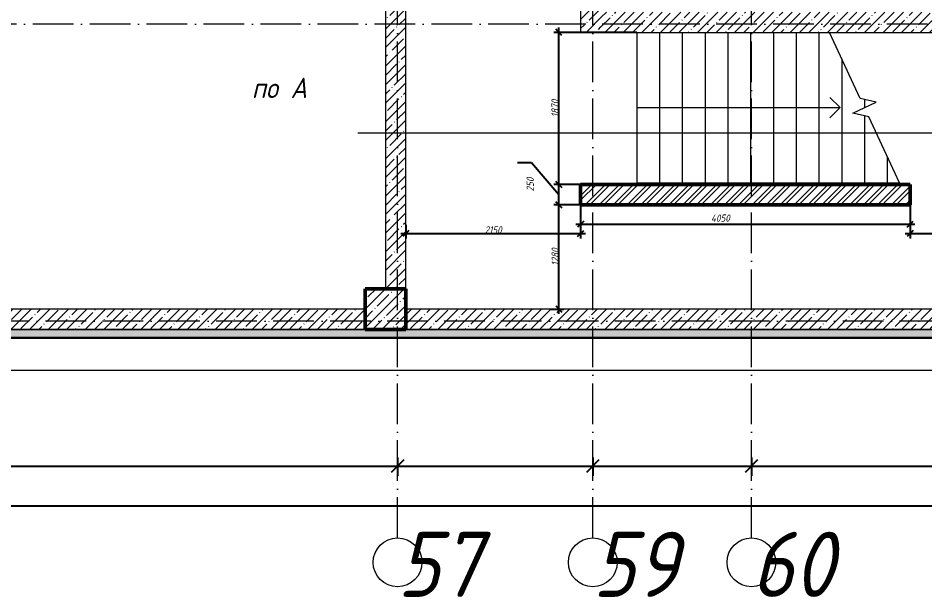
# Model space of a CAD drawing. Header units: millimetres. Extents: x -401725 to 250493, y 305116 to 802890.
# Drawn here: x -274116 to -262969, y 453809 to 460922 of the extents above; entities that cross this region are included whole.
import ezdxf

# ---------------------------------------------------------------- set-up
doc = ezdxf.new("R2010")
doc.units = ezdxf.units.MM
doc.linetypes.add('200_ШТРИХ_ш1п0_6_', pattern=[160, 100, -60])
doc.linetypes.add('50_200_ШТРИХ_1Т_ш5_п1_п1_', pattern=[700, 500, -100, 0, -100])
for name, color, linetype, lineweight in [('A-____-____-DIMS', 7, 'Continuous', 9), ('A-____-NOTE-TEXT', 7, 'Continuous', 9), ('A-FLOR-____-OTLN', 7, 'Continuous', 9), ('A-WALL-____-MCUT', 7, 'Continuous', 13), ('A-WALL-____-MCUT-1', 7, 'Continuous', 9), ('A-WALL-____-MCUT-2', 7, 'Continuous', 50), ('A-WALL-____-MCUT-3', 7, 'Continuous', 9), ('A-WALL-____-PATT-1', 7, 'Continuous', 9), ('A-WALL-FNSH-MCUT-1', 7, 'Continuous', 9), ('S-COLS-____-MCUT', 7, 'Continuous', 50), ('S-COLS-____-OTLN', 7, 'Continuous', 9), ('S-GRID-____-IDEN', 7, 'Continuous', 9), ('S-GRID-____-OTLN-1', 7, '50_200_ШТРИХ_1Т_ш5_п1_п1_', 9), ('S-STRS-____-MBND', 7, 'Continuous', 9), ('S-STRS-____-OTLN-1', 7, 'Continuous', 9)]:
    doc.layers.add(name, color=color, linetype=linetype, lineweight=lineweight)
for name, color, linetype, lineweight, true_color in [('A-DETL-GENF-OTLN-4', 9, '200_ШТРИХ_ш1п0_6_', 9, 0x808080), ('A-DETL-GENF-OTLN-5', 7, 'Continuous', 5, 0xc0c0c0), ('A-WALL-____-PATT-2', 7, 'Continuous', 9, 0x787878)]:
    doc.layers.add(name, color=color, linetype=linetype, lineweight=lineweight, true_color=true_color)
doc.styles.add('ISOCPEUR_I', font='isocpeui.ttf', dxfattribs={"width": 0.9, "height": 2.5})
doc.styles.add('ISOCPEUR_I_7', font='isocpeui.ttf', dxfattribs={"width": 0.9, "height": 90})
doc.dimstyles.new('ISO-1_8_0_9К_СРЕДНИЙ_Кладочные', dxfattribs={"dimscale": 304.8, "dimtxt": 89.638306, "dimasz": 0.246063, "dimexe": 0.19685, "dimexo": 0, "dimgap": 0, "dimtad": 1, "dimdec": 3, "dimrnd": 0.001, "dimdsep": 46, "dimtxsty": 'ISOCPEUR_I_7', "dimblk1": 'OBLIQUE', "dimblk2": 'OBLIQUE', "dimsah": 1, "dimcen": 0.09, "dimdle": 0.19685, "dimazin": 0, "dimtfac": 1, "dimtdec": 4, "dimtix": 1, "dimtmove": 2, "dimatfit": 3, "dimfxl": 1, "dimtvp": 1, "dimtolj": 1, "dimtzin": 0, "dimarcsym": 2})
doc.dimstyles.new('ISO-1_8_0_9К_СРЕДНИЙ_Кладочные_1', dxfattribs={"dimscale": 304.8, "dimtxt": 89.638306, "dimasz": 0.246063, "dimexe": 0.19685, "dimexo": 0, "dimgap": 0, "dimtad": 1, "dimdec": 3, "dimrnd": 0.001, "dimdsep": 46, "dimtxsty": 'ISOCPEUR_I_7', "dimblk1": 'OBLIQUE', "dimblk2": 'OBLIQUE', "dimsah": 1, "dimcen": 0.09, "dimdle": 0.19685, "dimazin": 0, "dimtfac": 1, "dimtdec": 4, "dimtix": 1, "dimtmove": 0, "dimatfit": 3, "dimfxl": 1, "dimtvp": 1, "dimtolj": 1, "dimtzin": 0, "dimarcsym": 2})
doc.dimstyles.new('ISO-1_8_0_9К_СРЕДНИЙ_Кладочные_2', dxfattribs={"dimscale": 304.8, "dimtxt": 89.638306, "dimasz": 0.246063, "dimexe": 0.19685, "dimexo": 0, "dimgap": 0, "dimtad": 1, "dimdec": 3, "dimrnd": 0.001, "dimdsep": 46, "dimtxsty": 'ISOCPEUR_I_7', "dimblk1": 'OBLIQUE', "dimblk2": 'OBLIQUE', "dimsah": 1, "dimcen": 0.09, "dimdle": 0.19685, "dimazin": 0, "dimtfac": 1, "dimtdec": 4, "dimtix": 1, "dimtmove": 1, "dimatfit": 3, "dimfxl": 1, "dimtvp": 1, "dimtolj": 1, "dimtzin": 0, "dimarcsym": 2})
doc.dimstyles.new('ISO-2_5_0_9К_БОЛЬШОЙ_ОСИ', dxfattribs={"dimscale": 304.8, "dimtxt": 248.995294, "dimasz": 0.492126, "dimexe": 0.393701, "dimexo": 0, "dimgap": 0, "dimtad": 1, "dimdec": 0, "dimzin": 0, "dimdsep": 46, "dimtxsty": 'ISOCPEUR_I', "dimblk1": 'OBLIQUE', "dimblk2": 'OBLIQUE', "dimsah": 1, "dimcen": 0.09, "dimdle": 0.393701, "dimazin": 0, "dimtfac": 1, "dimtdec": 4, "dimtix": 1, "dimtmove": 0, "dimatfit": 3, "dimfxl": 1, "dimtvp": 1, "dimtolj": 1, "dimtzin": 0, "dimarcsym": 2})
pattern_1 = [(45, (-350751.34, 459015.94), (-114.04925, 114.04925), []), (45, (-350637.3, 459015.94), (-114.04925, 114.04925), [201.612, -40.322, 3.353, -36.97])]

# ---------------------------------------------------------------- blocks, each defined once
blk = doc.blocks.new('BSC_Колонна _Прямоугольная - 500х500-V101-АР1_Кладочный план подвала в осях 1-64_А-ГГ')
at = {"layer": 'S-COLS-____-OTLN'}
h = blk.add_hatch(dxfattribs=at)
h.set_pattern_fill('FP_113', color=256, style=0, pattern_type=2)
h.set_pattern_definition([(45, (-81150, 1668.96), (-114.04925, 114.04925), []), (45, (-81035.95, 1668.96), (-114.04925, 114.04925), [201.613, -40.323, 3.353, -36.97])])
h.paths.add_polyline_path([(-250, -250), (250, -250), (250, 250), (-250, 250)], flags=0)
at = {"layer": 'S-COLS-____-MCUT'}
for p, q in [((250, 250), (-250, 250)), ((-250, 250), (-250, -250)), ((250, -250), (250, 250)), ((-250, -250), (250, -250))]:
    blk.add_line(p, q, dxfattribs=at)
blk = doc.blocks.new('DET_L_Имитация разреза_ISO2-5 - Низ-28995336-АР1_Кладочный план подвала в осях 1-64_А-ГГ')
at = {"layer": 'A-DETL-GENF-OTLN-5'}
blk.add_line((143, 0), (8957, 0), dxfattribs=at)
blk = doc.blocks.new('Ось сетки - Круг_Ø6_00__ISO-2_5_0_9K_-25732049-АР1_Кладочный план подвала в осях 1-64_А-ГГ')
at = {"layer": 'S-GRID-____-IDEN'}
blk.add_circle((0, 0), 3, dxfattribs=at)
blk = doc.blocks.new('_Oblique')
at = {"color": 0, "linetype": 'ByBlock', "lineweight": -2}
blk.add_line((-0.5, -0.5), (0.5, 0.5), dxfattribs=at)
blk = doc.blocks.new('*D8151')
at = {"layer": 'A-____-____-DIMS', "color": 0, "lineweight": -2, "transparency": 16777216}
for p, q in [((-275601, 455523), (-275601, 455297)), ((-269451, 455523), (-269451, 455297)), ((-275721, 455417), (-269331, 455417))]:
    blk.add_line(p, q, dxfattribs=at)
at = {"layer": 'Defpoints', "color": 0, "transparency": 16777216}
for p in [(-275601, 455523), (-269451, 455523), (-269451, 455417)]:
    blk.add_point(p, dxfattribs=at)
at = {"layer": 'A-____-____-DIMS', "color": 0, "lineweight": -2, "transparency": 16777216, "xscale": 150, "yscale": 150, "zscale": 150, "rotation": 180}
blk.add_blockref('_Oblique', (-275601, 455417), dxfattribs=at)
at = {"layer": 'A-____-____-DIMS', "color": 0, "lineweight": -2, "transparency": 16777216, "xscale": 150, "yscale": 150, "zscale": 150}
blk.add_blockref('_Oblique', (-269451, 455417), dxfattribs=at)
at = {"layer": 'A-____-____-DIMS', "color": 0, "transparency": 16777216, "insert": (-272526, 455419), "char_height": 2.5, "width": 701.02, "attachment_point": 5, "style": 'ISOCPEUR_I'}
blk.add_mtext('\\A1;6150', dxfattribs=at)
blk = doc.blocks.new('*D8152')
at = {"layer": 'A-____-____-DIMS', "color": 0, "lineweight": -2, "transparency": 16777216}
for p, q in [((-269451, 455523), (-269451, 455297)), ((-267051, 455523), (-267051, 455297)), ((-269571, 455417), (-266931, 455417))]:
    blk.add_line(p, q, dxfattribs=at)
at = {"layer": 'Defpoints', "color": 0, "transparency": 16777216}
for p in [(-269451, 455523), (-267051, 455523), (-267051, 455417)]:
    blk.add_point(p, dxfattribs=at)
at = {"layer": 'A-____-____-DIMS', "color": 0, "lineweight": -2, "transparency": 16777216, "xscale": 150, "yscale": 150, "zscale": 150, "rotation": 180}
blk.add_blockref('_Oblique', (-269451, 455417), dxfattribs=at)
at = {"layer": 'A-____-____-DIMS', "color": 0, "lineweight": -2, "transparency": 16777216, "xscale": 150, "yscale": 150, "zscale": 150}
blk.add_blockref('_Oblique', (-267051, 455417), dxfattribs=at)
at = {"layer": 'A-____-____-DIMS', "color": 0, "transparency": 16777216, "insert": (-268251, 455419), "char_height": 2.5, "width": 781.46, "attachment_point": 5, "style": 'ISOCPEUR_I'}
blk.add_mtext('\\A1;2400', dxfattribs=at)
blk = doc.blocks.new('*D8153')
at = {"layer": 'A-____-____-DIMS', "color": 0, "lineweight": -2, "transparency": 16777216}
for p, q in [((-267051, 455523), (-267051, 455297)), ((-265101, 455523), (-265101, 455297)), ((-267171, 455417), (-264981, 455417))]:
    blk.add_line(p, q, dxfattribs=at)
at = {"layer": 'Defpoints', "color": 0, "transparency": 16777216}
for p in [(-267051, 455523), (-265101, 455523), (-265101, 455417)]:
    blk.add_point(p, dxfattribs=at)
at = {"layer": 'A-____-____-DIMS', "color": 0, "lineweight": -2, "transparency": 16777216, "xscale": 150, "yscale": 150, "zscale": 150, "rotation": 180}
blk.add_blockref('_Oblique', (-267051, 455417), dxfattribs=at)
at = {"layer": 'A-____-____-DIMS', "color": 0, "lineweight": -2, "transparency": 16777216, "xscale": 150, "yscale": 150, "zscale": 150}
blk.add_blockref('_Oblique', (-265101, 455417), dxfattribs=at)
at = {"layer": 'A-____-____-DIMS', "color": 0, "transparency": 16777216, "insert": (-266076, 455419), "char_height": 2.5, "width": 701.02, "attachment_point": 5, "style": 'ISOCPEUR_I'}
blk.add_mtext('\\A1;1950', dxfattribs=at)
blk = doc.blocks.new('*D8154')
at = {"layer": 'A-____-____-DIMS', "color": 0, "lineweight": -2, "transparency": 16777216}
for p, q in [((-265101, 455523), (-265101, 455297)), ((-261651, 455523), (-261651, 455297)), ((-265221, 455417), (-261531, 455417))]:
    blk.add_line(p, q, dxfattribs=at)
at = {"layer": 'Defpoints', "color": 0, "transparency": 16777216}
for p in [(-265101, 455523), (-261651, 455523), (-261651, 455417)]:
    blk.add_point(p, dxfattribs=at)
at = {"layer": 'A-____-____-DIMS', "color": 0, "lineweight": -2, "transparency": 16777216, "xscale": 150, "yscale": 150, "zscale": 150, "rotation": 180}
blk.add_blockref('_Oblique', (-265101, 455417), dxfattribs=at)
at = {"layer": 'A-____-____-DIMS', "color": 0, "lineweight": -2, "transparency": 16777216, "xscale": 150, "yscale": 150, "zscale": 150}
blk.add_blockref('_Oblique', (-261651, 455417), dxfattribs=at)
at = {"layer": 'A-____-____-DIMS', "color": 0, "transparency": 16777216, "insert": (-263376, 455419), "char_height": 2.5, "width": 781.46, "attachment_point": 5, "style": 'ISOCPEUR_I'}
blk.add_mtext('\\A1;3450', dxfattribs=at)
blk = doc.blocks.new('*D8157')
at = {"layer": 'A-____-____-DIMS', "color": 0, "lineweight": -2, "transparency": 16777216}
for p, q in [((-353101, 455035), (-353101, 454809)), ((-249601, 455035), (-249601, 454809)), ((-353221, 454929), (-249481, 454929))]:
    blk.add_line(p, q, dxfattribs=at)
at = {"layer": 'Defpoints', "color": 0, "transparency": 16777216}
for p in [(-353101, 455035), (-249601, 455035), (-249601, 454929)]:
    blk.add_point(p, dxfattribs=at)
at = {"layer": 'A-____-____-DIMS', "color": 0, "lineweight": -2, "transparency": 16777216, "xscale": 150, "yscale": 150, "zscale": 150, "rotation": 180}
blk.add_blockref('_Oblique', (-353101, 454929), dxfattribs=at)
at = {"layer": 'A-____-____-DIMS', "color": 0, "lineweight": -2, "transparency": 16777216, "xscale": 150, "yscale": 150, "zscale": 150}
blk.add_blockref('_Oblique', (-249601, 454929), dxfattribs=at)
at = {"layer": 'A-____-____-DIMS', "color": 0, "transparency": 16777216, "insert": (-301351, 454930), "char_height": 2.5, "width": 1080.26, "attachment_point": 5, "style": 'ISOCPEUR_I'}
blk.add_mtext('\\A1;103500', dxfattribs=at)
blk = doc.blocks.new('*D8185')
at = {"layer": 'A-____-____-DIMS', "color": 0, "lineweight": -2, "transparency": 16777216}
for p, q in [((-267201, 458627), (-267201, 458214)), ((-269351, 458380), (-269351, 458214)), ((-269411, 458274), (-267141, 458274))]:
    blk.add_line(p, q, dxfattribs=at)
at = {"layer": 'Defpoints', "color": 0, "transparency": 16777216}
for p in [(-267201, 458627), (-269351, 458380), (-267201, 458274)]:
    blk.add_point(p, dxfattribs=at)
at = {"layer": 'A-____-____-DIMS', "color": 0, "lineweight": -2, "transparency": 16777216, "xscale": 75, "yscale": 75, "zscale": 75, "rotation": 180}
blk.add_blockref('_Oblique', (-269351, 458274), dxfattribs=at)
at = {"layer": 'A-____-____-DIMS', "color": 0, "lineweight": -2, "transparency": 16777216, "xscale": 75, "yscale": 75, "zscale": 75}
blk.add_blockref('_Oblique', (-267201, 458274), dxfattribs=at)
at = {"layer": 'A-____-____-DIMS', "color": 0, "transparency": 16777216, "insert": (-268276, 458319), "char_height": 90, "width": 504.73, "attachment_point": 5, "style": 'ISOCPEUR_I_7'}
blk.add_mtext('\\A1;2150', dxfattribs=at)
blk = doc.blocks.new('*D8186')
at = {"layer": 'A-____-____-DIMS', "color": 0, "lineweight": -2, "transparency": 16777216}
for p, q in [((-267201, 458627), (-267201, 458329)), ((-263151, 458627), (-263151, 458329)), ((-267261, 458389), (-263091, 458389))]:
    blk.add_line(p, q, dxfattribs=at)
at = {"layer": 'Defpoints', "color": 0, "transparency": 16777216}
for p in [(-267201, 458627), (-263151, 458627), (-263151, 458389)]:
    blk.add_point(p, dxfattribs=at)
at = {"layer": 'A-____-____-DIMS', "color": 0, "lineweight": -2, "transparency": 16777216, "xscale": 75, "yscale": 75, "zscale": 75, "rotation": 180}
blk.add_blockref('_Oblique', (-267201, 458389), dxfattribs=at)
at = {"layer": 'A-____-____-DIMS', "color": 0, "lineweight": -2, "transparency": 16777216, "xscale": 75, "yscale": 75, "zscale": 75}
blk.add_blockref('_Oblique', (-263151, 458389), dxfattribs=at)
at = {"layer": 'A-____-____-DIMS', "color": 0, "transparency": 16777216, "insert": (-265598, 458509), "char_height": 90, "width": 562.65, "attachment_point": 1, "line_spacing_factor": 1.149209, "style": 'ISOCPEUR_I_7'}
blk.add_mtext('\\A1;4050', dxfattribs=at)
blk = doc.blocks.new('*D8187')
at = {"layer": 'A-____-____-DIMS', "color": 0, "lineweight": -2, "transparency": 16777216}
for p, q in [((-263151, 458627), (-263151, 458214)), ((-261751, 458380), (-261751, 458214)), ((-263211, 458274), (-261691, 458274))]:
    blk.add_line(p, q, dxfattribs=at)
at = {"layer": 'Defpoints', "color": 0, "transparency": 16777216}
for p in [(-263151, 458627), (-261751, 458380), (-261751, 458274)]:
    blk.add_point(p, dxfattribs=at)
at = {"layer": 'A-____-____-DIMS', "color": 0, "lineweight": -2, "transparency": 16777216, "xscale": 75, "yscale": 75, "zscale": 75, "rotation": 180}
blk.add_blockref('_Oblique', (-263151, 458274), dxfattribs=at)
at = {"layer": 'A-____-____-DIMS', "color": 0, "lineweight": -2, "transparency": 16777216, "xscale": 75, "yscale": 75, "zscale": 75}
blk.add_blockref('_Oblique', (-261751, 458274), dxfattribs=at)
at = {"layer": 'A-____-____-DIMS', "color": 0, "transparency": 16777216, "insert": (-262451, 458319), "char_height": 90, "width": 521.28, "attachment_point": 5, "style": 'ISOCPEUR_I_7'}
blk.add_mtext('\\A1;1400', dxfattribs=at)
blk = doc.blocks.new('*D8188')
at = {"layer": 'A-____-____-DIMS', "color": 0, "lineweight": -2, "transparency": 16777216}
for p, q in [((-267201, 458627), (-267529, 458627)), ((-267469, 457287), (-267469, 458687)), ((-267576, 457347), (-267409, 457347))]:
    blk.add_line(p, q, dxfattribs=at)
at = {"layer": 'Defpoints', "color": 0, "transparency": 16777216}
for p in [(-267469, 458627), (-267201, 458627), (-267576, 457347)]:
    blk.add_point(p, dxfattribs=at)
at = {"layer": 'A-____-____-DIMS', "color": 0, "lineweight": -2, "transparency": 16777216, "xscale": 75, "yscale": 75, "zscale": 75}
for p, rotation in [((-267469, 458627), 90), ((-267469, 457347), 270)]:
    blk.add_blockref('_Oblique', p, dxfattribs=dict(at, rotation=rotation))
at = {"layer": 'A-____-____-DIMS', "color": 0, "transparency": 16777216, "insert": (-267514, 457987), "char_height": 90, "width": 504.73, "attachment_point": 5, "rotation": 90, "style": 'ISOCPEUR_I_7'}
blk.add_mtext('\\A1;1280', dxfattribs=at)
blk = doc.blocks.new('*D8189')
at = {"layer": 'A-____-____-DIMS', "color": 0, "lineweight": -2, "transparency": 16777216}
for p, q in [((-267806, 459143), (-267978, 459143)), ((-267469, 458752), (-267806, 459143)), ((-267469, 458567), (-267469, 458937)), ((-267201, 458877), (-267529, 458877)), ((-267201, 458627), (-267529, 458627))]:
    blk.add_line(p, q, dxfattribs=at)
at = {"layer": 'Defpoints', "color": 0, "transparency": 16777216}
for p in [(-267469, 458877), (-267201, 458877), (-267201, 458627)]:
    blk.add_point(p, dxfattribs=at)
at = {"layer": 'A-____-____-DIMS', "color": 0, "lineweight": -2, "transparency": 16777216, "xscale": 75, "yscale": 75, "zscale": 75}
for p, rotation in [((-267469, 458877), 90), ((-267469, 458627), 270)]:
    blk.add_blockref('_Oblique', p, dxfattribs=dict(at, rotation=rotation))
at = {"layer": 'A-____-____-DIMS', "color": 0, "transparency": 16777216, "insert": (-267866, 458793), "char_height": 90, "width": 409.58, "attachment_point": 1, "rotation": 90, "line_spacing_factor": 1.149209, "style": 'ISOCPEUR_I_7'}
blk.add_mtext('\\A1;250', dxfattribs=at)
blk = doc.blocks.new('*D8190')
at = {"layer": 'A-____-____-DIMS', "color": 0, "lineweight": -2, "transparency": 16777216}
for p, q in [((-266511, 460747), (-267529, 460747)), ((-267469, 458817), (-267469, 460807)), ((-267201, 458877), (-267529, 458877))]:
    blk.add_line(p, q, dxfattribs=at)
at = {"layer": 'Defpoints', "color": 0, "transparency": 16777216}
for p in [(-267469, 460747), (-266511, 460747), (-267201, 458877)]:
    blk.add_point(p, dxfattribs=at)
at = {"layer": 'A-____-____-DIMS', "color": 0, "lineweight": -2, "transparency": 16777216, "xscale": 75, "yscale": 75, "zscale": 75}
for p, rotation in [((-267469, 460747), 90), ((-267469, 458877), 270)]:
    blk.add_blockref('_Oblique', p, dxfattribs=dict(at, rotation=rotation))
at = {"layer": 'A-____-____-DIMS', "color": 0, "transparency": 16777216, "insert": (-267515, 459812), "char_height": 90, "width": 504.73, "attachment_point": 5, "rotation": 90, "style": 'ISOCPEUR_I_7'}
blk.add_mtext('\\A1;1870', dxfattribs=at)

msp = doc.modelspace()

# ---------------------------------------------------------------- hatches: boundary and pattern name
at = {"layer": 'A-WALL-____-PATT-1'}
h = msp.add_hatch(dxfattribs=at)
h.set_pattern_fill('FP_1', color=256, style=0, pattern_type=2)
h.set_pattern_definition(pattern_1)
h.paths.add_polyline_path([(-269601.3432, 457596.983), (-269351.3432, 457596.983), (-269351.3432, 465096.983), (-269601.3432, 465096.983), (-269601.3432, 459750.7694)], flags=0)
h = msp.add_hatch(dxfattribs=at)
h.set_pattern_fill('FP_1', color=256, style=0, pattern_type=2)
h.set_pattern_definition(pattern_1)
h.paths.add_polyline_path([(-266951.3432, 460746.983), (-266951.3432, 464846.983), (-267201.3432, 464846.983), (-267201.3432, 460746.983)], flags=0)
h = msp.add_hatch(dxfattribs=at)
h.set_pattern_fill('FP_1', color=256, style=0, pattern_type=2)
h.set_pattern_definition(pattern_1)
h.paths.add_polyline_path([(-261751.3432, 460746.983), (-261751.3432, 460996.983), (-266951.3432, 460996.983), (-266951.3432, 460746.983), (-262391.5497, 460746.983)], flags=0)
h = msp.add_hatch(dxfattribs=at)
h.set_pattern_fill('FP_1', color=256, style=0, pattern_type=2)
h.set_pattern_definition(pattern_1)
h.paths.add_polyline_path([(-269851.3432, 457096.983), (-269851.3432, 457346.983), (-275351.3432, 457346.983), (-275351.3432, 457096.983), (-272996.5691, 457096.983)], flags=0)
h = msp.add_hatch(dxfattribs=at)
h.set_pattern_fill('FP_1', color=256, style=0, pattern_type=2)
h.set_pattern_definition(pattern_1)
h.paths.add_polyline_path([(-261751.3432, 457096.983), (-261751.3432, 457346.983), (-269351.3432, 457346.983), (-269351.3432, 457096.983), (-265926.5562, 457096.983)], flags=0)
h = msp.add_hatch(dxfattribs=at)
h.set_pattern_fill('FP_91', color=256, style=0, pattern_type=2)
h.set_pattern_definition([(0, (-350751.34, 459015.94), (120.968, 69.841), [80.645, -161.29]), (120, (-350751.34, 459015.94), (-120.96808, 69.84086), [80.645, -161.29]), (60, (-350751.34, 459015.94), (-8e-05, 139.68186), [0, -161.29, 80.645, 0])])
h.paths.add_polyline_path([(-249399.3432, 456994.983), (-249399.3432, 457094.983), (-353203.3432, 457094.983), (-353203.3432, 456994.983), (-251786.5304, 456994.983)], flags=0)
at = {"layer": 'A-WALL-____-PATT-2'}
h = msp.add_hatch(dxfattribs=at)
h.set_pattern_fill('FP_5', color=256, style=0, pattern_type=2)
h.set_pattern_definition([(45, (-350751.34, 459015.94), (-85.53659, 85.53659), []), (45, (-350694.32, 459015.94), (-85.53659, 85.53659), [])])
h.paths.add_polyline_path([(-263151.3432, 458626.983), (-263151.3432, 458876.983), (-267201.3432, 458876.983), (-267201.3432, 458626.983), (-265926.5562, 458626.983)], flags=0)

# ---------------------------------------------------------------- linework, layer by layer
at = {"layer": 'A-FLOR-____-OTLN'}
msp.add_line((-278851.3432, 456596.983), (-249001.3432, 456596.983), dxfattribs=at)
at = {"layer": 'A-WALL-____-MCUT'}
for p, q in [((-353311.3432, 456986.983), (-249391.3432, 456986.983)), ((-249399.3432, 456994.983), (-353303.3432, 456994.983))]:
    msp.add_line(p, q, dxfattribs=at)
at = {"layer": 'A-WALL-____-MCUT-1'}
for p, q in [((-269601.3432, 465096.983), (-269601.3432, 457596.983)), ((-269351.3432, 457596.983), (-269351.3432, 464846.983)), ((-267201.3432, 464846.983), (-267201.3432, 460746.983)), ((-267201.3432, 460746.983), (-261751.3432, 460746.983)), ((-269851.3432, 457346.983), (-275351.3432, 457346.983)), ((-261751.3432, 457346.983), (-269351.3432, 457346.983)), ((-275351.3432, 457096.983), (-269851.3432, 457096.983)), ((-269351.3432, 457096.983), (-261751.3432, 457096.983))]:
    msp.add_line(p, q, dxfattribs=at)
at = {"layer": 'A-WALL-____-MCUT-2'}
for p, q in [((-263151.3432, 458876.983), (-267201.3432, 458876.983)), ((-267201.3432, 458876.983), (-267201.3432, 458626.983)), ((-263151.3432, 458626.983), (-263151.3432, 458876.983)), ((-267201.3432, 458626.983), (-263151.3432, 458626.983))]:
    msp.add_line(p, q, dxfattribs=at)
at = {"layer": 'A-WALL-____-MCUT-3'}
msp.add_line((-249499.3432, 457094.983), (-353203.3432, 457094.983), dxfattribs=at)
at = {"layer": 'A-WALL-FNSH-MCUT-1'}
msp.add_line((-261751.3432, 457096.983), (-269351.3432, 457096.983), dxfattribs=at)
at = {"layer": 'S-GRID-____-OTLN-1'}
for p, q in [((-269451.3432, 454533.3346), (-269451.3432, 465550.9569)), ((-267051.3432, 454533.3346), (-267051.3432, 465550.9569)), ((-265101.3432, 454533.3346), (-265101.3432, 465550.9569)), ((-246832.7496, 460846.983), (-355420.1134, 460846.983)), ((-246676.9366, 457196.983), (-355420.1134, 457196.983))]:
    msp.add_line(p, q, dxfattribs=at)
at = {"layer": 'S-STRS-____-MBND'}
for p, q in [((-263764.1705, 459935.2714), (-264142.6778, 460746.983)), ((-263569.7326, 459888.0171), (-263764.1705, 459935.2714)), ((-263852.9538, 459755.9489), (-263569.7326, 459888.0171)), ((-263658.516, 459708.6945), (-263852.9538, 459755.9489)), ((-263280.0087, 458896.983), (-263658.516, 459708.6945))]:
    msp.add_line(p, q, dxfattribs=at)
at = {"layer": 'S-STRS-____-OTLN-1'}
for p, q in [((-266511.3432, 460746.983), (-266511.3432, 458896.983)), ((-266511.3432, 460746.983), (-266511.3432, 458896.983)), ((-266231.3432, 460746.983), (-266231.3432, 458896.983)), ((-266231.3432, 460746.983), (-266231.3432, 458896.983)), ((-265951.3432, 460746.983), (-265951.3432, 458896.983)), ((-265951.3432, 460746.983), (-265951.3432, 458896.983)), ((-265671.3432, 460746.983), (-265671.3432, 458896.983)), ((-265671.3432, 460746.983), (-265671.3432, 458896.983)), ((-265391.3432, 460746.983), (-265391.3432, 458896.983)), ((-265391.3432, 460746.983), (-265391.3432, 458896.983)), ((-265111.3432, 460746.983), (-265111.3432, 458896.983)), ((-265111.3432, 460746.983), (-265111.3432, 458896.983)), ((-264831.3432, 460746.983), (-264831.3432, 458896.983)), ((-264831.3432, 460746.983), (-264831.3432, 458896.983)), ((-264551.3432, 460746.983), (-264551.3432, 458896.983)), ((-264551.3432, 460746.983), (-264551.3432, 458896.983)), ((-264271.3432, 460746.983), (-264271.3432, 458896.983)), ((-264271.3432, 460746.983), (-264271.3432, 458896.983)), ((-263991.3432, 460422.4449), (-263991.3432, 458896.983)), ((-263991.3432, 460422.4449), (-263991.3432, 458896.983)), ((-264011.3432, 459821.983), (-264136.3432, 459946.983)), ((-263711.3432, 459922.4328), (-263711.3432, 459821.983)), ((-263711.3432, 459922.4328), (-263711.3432, 459821.983)), ((-266511.3432, 459821.983), (-266231.3432, 459821.983)), ((-266231.3432, 459821.983), (-265951.3432, 459821.983)), ((-265951.3432, 459821.983), (-265671.3432, 459821.983)), ((-265671.3432, 459821.983), (-265391.3432, 459821.983)), ((-265391.3432, 459821.983), (-265111.3432, 459821.983)), ((-265111.3432, 459821.983), (-264831.3432, 459821.983)), ((-264831.3432, 459821.983), (-264551.3432, 459821.983)), ((-264551.3432, 459821.983), (-264271.3432, 459821.983)), ((-264271.3432, 459821.983), (-264011.3432, 459821.983)), ((-264011.3432, 459821.983), (-264136.3432, 459696.983)), ((-263711.3432, 459721.5331), (-263711.3432, 458896.983)), ((-263711.3432, 459721.5331), (-263711.3432, 458896.983)), ((-263431.3432, 459221.521), (-263431.3432, 458896.983)), ((-263431.3432, 459221.521), (-263431.3432, 458896.983)), ((-266511.3432, 458896.983), (-266231.3432, 458896.983)), ((-266231.3432, 458896.983), (-265951.3432, 458896.983)), ((-265951.3432, 458896.983), (-265671.3432, 458896.983)), ((-265671.3432, 458896.983), (-265391.3432, 458896.983)), ((-265391.3432, 458896.983), (-265111.3432, 458896.983)), ((-265111.3432, 458896.983), (-264831.3432, 458896.983)), ((-264831.3432, 458896.983), (-264551.3432, 458896.983)), ((-264551.3432, 458896.983), (-264271.3432, 458896.983)), ((-264271.3432, 458896.983), (-263991.3432, 458896.983)), ((-263991.3432, 458896.983), (-263711.3432, 458896.983)), ((-263711.3432, 458896.983), (-263431.3432, 458896.983)), ((-263431.3432, 458896.983), (-263280.0087, 458896.983))]:
    msp.add_line(p, q, dxfattribs=at)

# ---------------------------------------------------------------- block references
at = {"layer": 'A-DETL-GENF-OTLN-4', "rotation": 180}
msp.add_blockref('DET_L_Имитация разреза_ISO2-5 - Низ-28995336-АР1_Кладочный план подвала в осях 1-64_А-ГГ', (-260982.317, 459509.8755), dxfattribs=at)
at = {"layer": 'S-COLS-____-OTLN'}
msp.add_blockref('BSC_Колонна _Прямоугольная - 500х500-V101-АР1_Кладочный план подвала в осях 1-64_А-ГГ', (-269601.3432, 457346.983), dxfattribs=at)
at = {"layer": 'S-GRID-____-IDEN', "xscale": 99.99999999999993, "yscale": 99.99999999999993, "zscale": 99.99999999999993}
for p in [(-269451.3432, 454233.3346), (-267051.3432, 454233.3346), (-265101.3432, 454233.3346)]:
    msp.add_blockref('Ось сетки - Круг_Ø6_00__ISO-2_5_0_9K_-25732049-АР1_Кладочный план подвала в осях 1-64_А-ГГ', p, dxfattribs=at)

# ---------------------------------------------------------------- texts
at = {"layer": 'A-____-NOTE-TEXT', "char_height": 250, "attachment_point": 1, "style": 'ISOCPEUR_I'}
for s, insert, width in [('\\fISOCPEUR|b0|i1|c204|p34|;\\W.9;А', (-270766.7338, 460189.6731), 252.531563), ('по', (-271242.9838, 460189.6731), 404.0505)]:
    msp.add_mtext(s, dxfattribs=dict(at, insert=insert, width=width))
at = {"layer": 'S-GRID-____-IDEN', "char_height": 800, "width": 404.0505, "attachment_point": 1, "style": 'ISOCPEUR_I'}
for s, insert in [('57', (-269454.6064, 454609.363)), ('59', (-267054.6064, 454609.363)), ('60', (-265104.6064, 454609.363))]:
    msp.add_mtext(s, dxfattribs=dict(at, insert=insert))

# ---------------------------------------------------------------- dimensions: what is measured, and where the dimension line sits
at = {"layer": 'A-____-____-DIMS'}
for base, p1, p2, override, picture, middle in [((-267469.4578, 460746.983), (-267201.3432, 458876.983), (-266511.3432, 460746.983), {"dimtxt": 400, "dimpost": '<>', "dimfxl": 1993.238571}, '*D8190', (-267515.0373, 459811.983)), ((-267469.4578, 458626.983), (-267575.5238, 457346.983), (-267201.3432, 458626.983), {"dimtxt": 400, "dimpost": '<>', "dimfxl": 1333.570806}, '*D8188', (-267514.4578, 457986.983))]:
    dim = msp.add_linear_dim(base=base, p1=p1, p2=p2, angle=90, dimstyle='ISO-1_8_0_9К_СРЕДНИЙ_Кладочные', override=override, dxfattribs=at)
    dim.commit()
    dim.dimension.update_dxf_attribs({"geometry": picture, "text_midpoint": middle})
dim = msp.add_linear_dim(base=(-267469.4578, 458876.983), p1=(-267201.3432, 458626.983), p2=(-267201.3432, 458876.983), angle=90, dimstyle='ISO-1_8_0_9К_СРЕДНИЙ_Кладочные_2', override={"dimtxt": 400, "dimpost": '<>', "dimfxl": 250}, dxfattribs=at)
dim.commit()
dim.dimension.update_dxf_attribs({"geometry": '*D8189', "text_midpoint": (-267805.6386, 459142.6736), "dimtype": 160, "text_rotation": 90})
for base, p1, p2, dimstyle, override, picture, middle in [((-267201.3432, 458273.8087), (-269351.3432, 458379.8747), (-267201.3432, 458626.983), 'ISO-1_8_0_9К_СРЕДНИЙ_Кладочные', {"dimtxt": 400, "dimpost": '<>', "dimfxl": 2164.153991}, '*D8185', (-268276.3432, 458318.8087)), ((-261751.3432, 458273.8087), (-263151.3432, 458626.983), (-261751.3432, 458379.8747), 'ISO-1_8_0_9К_СРЕДНИЙ_Кладочные', {"dimtxt": 400, "dimpost": '<>', "dimfxl": 1421.640776}, '*D8187', (-262451.3432, 458318.8087)), ((-269451.3432, 455417.418), (-275601.3432, 455523.484), (-269451.3432, 455523.484), 'ISO-2_5_0_9К_БОЛЬШОЙ_ОСИ', {"dimtxt": 400, "dimpost": '<>', "dimfxl": 6150}, '*D8151', (-272526.3432, 455418.668)), ((-267051.3432, 455417.418), (-269451.3432, 455523.484), (-267051.3432, 455523.484), 'ISO-2_5_0_9К_БОЛЬШОЙ_ОСИ', {"dimtxt": 400, "dimpost": '<>', "dimfxl": 2400}, '*D8152', (-268251.3432, 455418.668)), ((-265101.3432, 455417.418), (-267051.3432, 455523.484), (-265101.3432, 455523.484), 'ISO-2_5_0_9К_БОЛЬШОЙ_ОСИ', {"dimtxt": 400, "dimpost": '<>', "dimfxl": 1950}, '*D8153', (-266076.3432, 455418.668)), ((-261651.3432, 455417.418), (-265101.3432, 455523.484), (-261651.3432, 455523.484), 'ISO-2_5_0_9К_БОЛЬШОЙ_ОСИ', {"dimtxt": 400, "dimpost": '<>', "dimfxl": 3450}, '*D8154', (-263376.3432, 455418.668)), ((-249601.3432, 454929.2109), (-353101.3432, 455035.2769), (-249601.3432, 455035.2769), 'ISO-2_5_0_9К_БОЛЬШОЙ_ОСИ', {"dimtxt": 400, "dimpost": '<>', "dimfxl": 103500}, '*D8157', (-301351.3432, 454930.4609))]:
    dim = msp.add_linear_dim(base=base, p1=p1, p2=p2, dimstyle=dimstyle, override=override, dxfattribs=at)
    dim.commit()
    dim.dimension.update_dxf_attribs({"geometry": picture, "text_midpoint": middle})
dim = msp.add_linear_dim(base=(-263151.3432, 458388.9707), p1=(-267201.3432, 458626.983), p2=(-263151.3432, 458626.983), dimstyle='ISO-1_8_0_9К_СРЕДНИЙ_Кладочные_1', override={"dimtxt": 400, "dimpost": '<>', "dimfxl": 4050}, dxfattribs=at)
dim.commit()
dim.dimension.update_dxf_attribs({"geometry": '*D8186', "text_midpoint": (-265317.1587, 458388.9707), "dimtype": 160})

doc.saveas('drawing.dxf')
